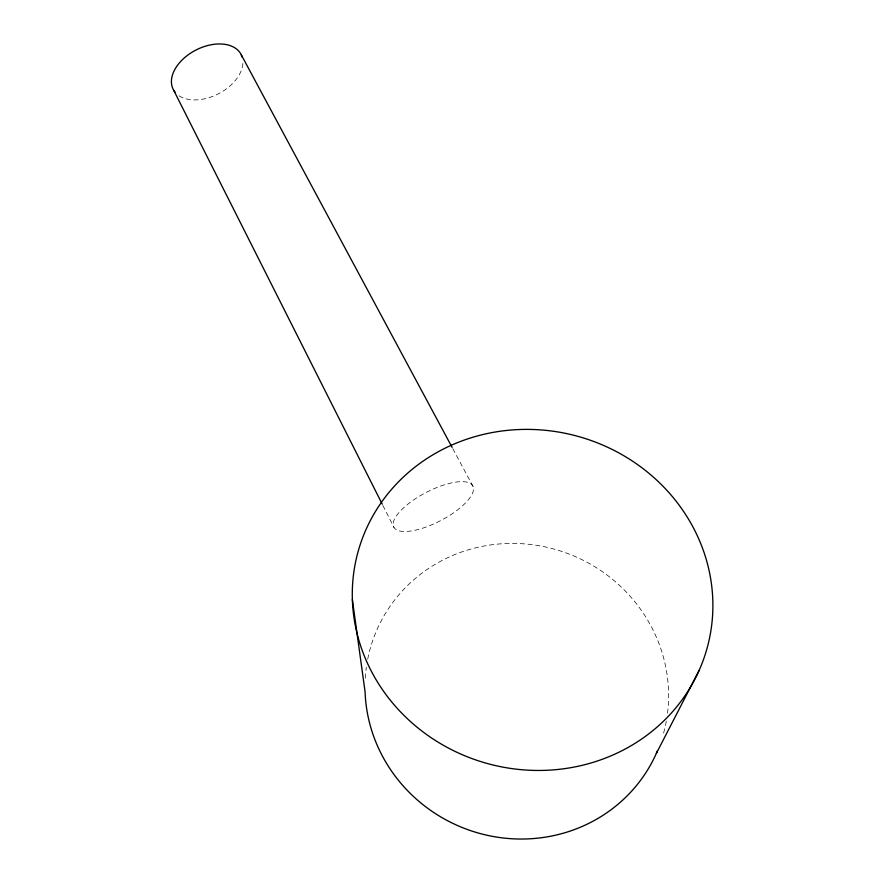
<?xml version="1.0" encoding="UTF-8"?>
<svg xmlns="http://www.w3.org/2000/svg" width="883" height="883" viewBox="0 0 883 883"><rect width="100%" height="100%" fill="white"/><g stroke="black" fill="none" stroke-linecap="round" stroke-linejoin="round"><path stroke-width="0.66" stroke-dasharray="4.42 3.31" d="M452.769 448.619L473.001 486.301A44.569 15.839 -27.5 0 1 418.961 529.281A44.569 15.839 -27.5 0 1 407.979 504.083A44.569 15.839 -27.5 0 1 473.001 486.301M382.869 505.418L394.017 527.548M365.264 678.199A152.77 146.81 24 0 1 366.346 667.25M367.703 659.182A152.77 146.81 24 0 1 540.871 546.047A152.77 146.81 24 0 1 667.327 714.634M666.29 721.223A152.77 146.81 24 0 1 662.857 735.671M242.869 63.433A38.157 24.603 -27.2 0 1 217.847 94.095A38.157 24.603 -27.2 0 1 178.741 95.563"/><path stroke-width="1.32" d="M656.345 753.409L699.17 670.285A181.059 169.735 15.2 0 0 509.016 430.209A181.059 169.735 15.2 0 0 389.558 699.281A181.059 169.735 15.2 0 0 699.17 670.285M241.28 54.856L452.118 447.405M173.554 89.989L382.251 504.193M352.361 599.546L365.087 691.93A152.77 146.81 24 0 0 490.22 835.925A152.77 146.81 24 0 0 657.405 750.947M175.011 92.119A38.157 24.603 -27.2 0 1 195.739 50.143A38.157 24.603 -27.2 0 1 242.207 57.263"/></g></svg>
